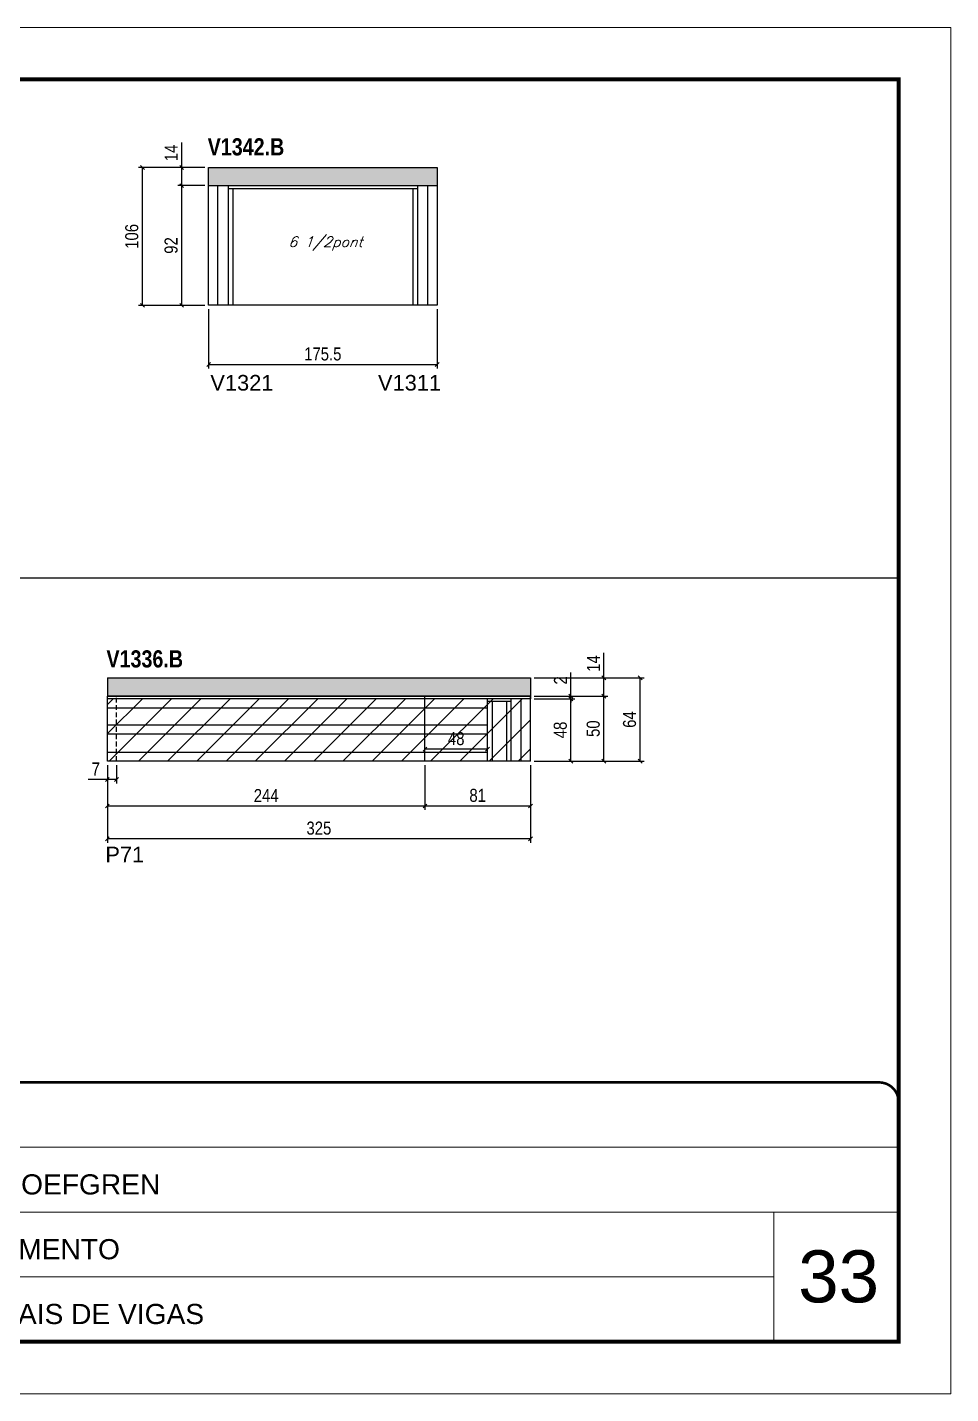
# Model space of a CAD drawing. Extents: x 3309 to 10384, y -2522 to 14608.
# Drawn here: x 4085 to 4794, y 4369 to 5419 of the extents above; entities that cross this region are included whole.
import ezdxf

# ---------------------------------------------------------------- set-up
doc = ezdxf.new("R2010")
doc.units = 0
for name, pattern in [('CONTINUO', [0]), ('DASHED', [0.75, 0.5, -0.25]), ('HIDDEN', [0.375, 0.25, -0.125])]:
    doc.linetypes.add(name, pattern=pattern)
for name, color, linetype in [('5', 5, 'Continuous'), ('COTA', 241, 'Continuous'), ('NOMENCLATURA', 7, 'Continuous'), ('Painéis', 200, 'Continuous'), ('SARR_2.2x7', 40, 'Continuous'), ('SARR_3.5x7', 81, 'Continuous'), ('texto', 7, 'Continuous')]:
    doc.layers.add(name, color=color, linetype=linetype)
for name, color, linetype, lineweight in [('CARIMBO', 255, 'Continuous', 9), ('Folhas', 255, 'Continuous', 9), ('Hachura', 251, 'Continuous', 9), ('SARRAFO DE PRESSAO', 251, 'DASHED', 9)]:
    doc.layers.add(name, color=color, linetype=linetype, lineweight=lineweight)
doc.styles.add('ARIAL', font='arial.ttf')
doc.styles.add('COTA TECNICA', font='techl___.ttf', dxfattribs={"height": 10})
doc.styles.add('Romans', font='romans.shx')
doc.styles.get("Standard").update_dxf_attribs({"font": 'arial.ttf'})
doc.styles.add('TECNICA', font='techb___.ttf', dxfattribs={"height": 10})
doc.dimstyles.new('PAINEL', dxfattribs={"dimtxt": 10, "dimasz": 3, "dimexe": 3, "dimexo": 3, "dimgap": 3, "dimtad": 1, "dimdec": 1, "dimzin": 12, "dimdsep": 46, "dimtxsty": 'COTA TECNICA', "dimblk1": 'OBLIQUE', "dimblk2": 'OBLIQUE', "dimsah": 1, "dimcen": 0.9, "dimclrd": 4, "dimclre": 4, "dimclrt": 240, "dimadec": 1, "dimazin": 3, "dimtfac": 1, "dimtdec": 1, "dimtmove": 0, "dimatfit": 3, "dimfxl": 1, "dimtolj": 1, "dimtzin": 12, "dimarcsym": 0})

# ---------------------------------------------------------------- blocks, each defined once
blk = doc.blocks.new('9999999999')
at = {"color": 30, "linetype": 'CONTINUO'}
for p, q in [((98564.6, 34379.6), (99584, 34379.6)), ((98564.6, 34329.8), (99488, 34329.8)), ((99584, 34329.8), (99488, 34329.8)), ((99488, 34329.8), (99488, 34230.2)), ((98564.6, 34280), (99488, 34280))]:
    blk.add_line(p, q, dxfattribs=at)
at = {"color": 30, "linetype": 'CONTINUO', "const_width": 2}
blk.add_lwpolyline([(99584, 34230.2), (99584, 34414.4, 0.414214), (99569, 34429.4), (98229, 34429.4, 0.414214), (98214, 34414.4), (98214, 34245.2, 0.414214), (98229, 34230.2), (99584, 34230.2)], format="xyb", dxfattribs=at)
at = {"layer": 'Folhas'}
blk.add_lwpolyline([(98139, 34190.2), (99624, 34190.2), (99624, 35240.2), (98139, 35240.2)], close=True, dxfattribs=at)
at = {"layer": 'Folhas', "color": 30, "const_width": 3}
blk.add_lwpolyline([(98214, 34230.2), (99584, 34230.2), (99584, 35200.2), (98214, 35200.2)], close=True, dxfattribs=at)
at = {"color": 7, "linetype": 'Continuous', "ltscale": 5, "style": 'ARIAL'}
for s, p in [('LEAF LOEFGREN', (98837.7, 34343.3)), ('5°PAVIMENTO', (98837.7, 34293.5)), ('LATERAIS DE VIGAS', (98837.7, 34243.7))]:
    blk.add_text(s, height=15.483, dxfattribs=at).set_placement(p)
blk = doc.blocks.new('_Oblique')
at = {"color": 0, "linetype": 'ByBlock', "lineweight": -2}
blk.add_line((-0.5, -0.5), (0.5, 0.5), dxfattribs=at)
blk = doc.blocks.new('*D903')
at = {"layer": 'COTA', "color": 4, "linetype": 'ByBlock', "lineweight": -2, "transparency": 16777216}
for p, q in [((4146.5, 4852.3), (4146.5, 4792.6)), ((4471.5, 4852.3), (4471.5, 4792.6)), ((4471.5, 4795.6), (4146.5, 4795.6))]:
    blk.add_line(p, q, dxfattribs=at)
at = {"layer": 'Defpoints', "color": 0, "linetype": 'ByBlock', "transparency": 16777216}
for p in [(4146.5, 4855.3), (4471.5, 4855.3), (4146.5, 4795.6)]:
    blk.add_point(p, dxfattribs=at)
at = {"layer": 'COTA', "color": 4, "linetype": 'ByBlock', "lineweight": -2, "transparency": 16777216, "xscale": 3, "yscale": 3, "zscale": 3, "rotation": 180}
blk.add_blockref('_Oblique', (4146.5, 4795.6), dxfattribs=at)
at = {"layer": 'COTA', "color": 4, "linetype": 'ByBlock', "lineweight": -2, "transparency": 16777216, "xscale": 3, "yscale": 3, "zscale": 3}
blk.add_blockref('_Oblique', (4471.5, 4795.6), dxfattribs=at)
at = {"layer": 'COTA', "color": 240, "linetype": 'ByBlock', "transparency": 16777216, "insert": (4309, 4803.8), "char_height": 10, "attachment_point": 5, "style": 'COTA TECNICA'}
blk.add_mtext('\\A1;325', dxfattribs=at)
blk = doc.blocks.new('*D904')
at = {"layer": 'COTA', "color": 4, "lineweight": -2, "transparency": 16777216}
for p, q in [((4146.5, 4852.3), (4146.5, 4817.9)), ((4390.5, 4852.3), (4390.5, 4817.9)), ((4146.5, 4820.9), (4390.5, 4820.9))]:
    blk.add_line(p, q, dxfattribs=at)
at = {"layer": 'Defpoints', "color": 0, "transparency": 16777216}
for p in [(4146.5, 4855.3), (4390.5, 4855.3), (4390.5, 4820.9)]:
    blk.add_point(p, dxfattribs=at)
at = {"layer": 'COTA', "color": 4, "lineweight": -2, "transparency": 16777216, "xscale": 3, "yscale": 3, "zscale": 3, "rotation": 180}
blk.add_blockref('_Oblique', (4146.5, 4820.9), dxfattribs=at)
at = {"layer": 'COTA', "color": 4, "lineweight": -2, "transparency": 16777216, "xscale": 3, "yscale": 3, "zscale": 3}
blk.add_blockref('_Oblique', (4390.5, 4820.9), dxfattribs=at)
at = {"layer": 'COTA', "color": 240, "transparency": 16777216, "insert": (4268.5, 4828.9), "char_height": 10, "attachment_point": 5, "style": 'COTA TECNICA'}
blk.add_mtext('\\A1;244', dxfattribs=at)
blk = doc.blocks.new('*D905')
at = {"layer": 'COTA', "color": 4, "lineweight": -2, "transparency": 16777216}
for p, q in [((4390.5, 4852.3), (4390.5, 4817.9)), ((4471.5, 4852.3), (4471.5, 4817.9)), ((4390.5, 4820.9), (4471.5, 4820.9))]:
    blk.add_line(p, q, dxfattribs=at)
at = {"layer": 'Defpoints', "color": 0, "transparency": 16777216}
for p in [(4390.5, 4855.3), (4471.5, 4855.3), (4471.5, 4820.9)]:
    blk.add_point(p, dxfattribs=at)
at = {"layer": 'COTA', "color": 4, "lineweight": -2, "transparency": 16777216, "xscale": 3, "yscale": 3, "zscale": 3, "rotation": 180}
blk.add_blockref('_Oblique', (4390.5, 4820.9), dxfattribs=at)
at = {"layer": 'COTA', "color": 4, "lineweight": -2, "transparency": 16777216, "xscale": 3, "yscale": 3, "zscale": 3}
blk.add_blockref('_Oblique', (4471.5, 4820.9), dxfattribs=at)
at = {"layer": 'COTA', "color": 240, "transparency": 16777216, "insert": (4431, 4829), "char_height": 10, "attachment_point": 5, "style": 'COTA TECNICA'}
blk.add_mtext('\\A1;81', dxfattribs=at)
blk = doc.blocks.new('*D906')
at = {"layer": 'COTA', "color": 4, "lineweight": -2, "transparency": 16777216}
for p, q in [((4146.5, 4852.3), (4146.5, 4838.2)), ((4153.5, 4852.3), (4153.5, 4838.2)), ((4146.5, 4841.2), (4131.8, 4841.2)), ((4153.5, 4841.2), (4146.5, 4841.2))]:
    blk.add_line(p, q, dxfattribs=at)
at = {"layer": 'Defpoints', "color": 0, "transparency": 16777216}
for p in [(4146.5, 4855.3), (4153.5, 4855.3), (4146.5, 4841.2)]:
    blk.add_point(p, dxfattribs=at)
at = {"layer": 'COTA', "color": 4, "lineweight": -2, "transparency": 16777216, "xscale": 3, "yscale": 3, "zscale": 3, "rotation": 180}
blk.add_blockref('_Oblique', (4146.5, 4841.2), dxfattribs=at)
at = {"layer": 'COTA', "color": 4, "lineweight": -2, "transparency": 16777216, "xscale": 3, "yscale": 3, "zscale": 3}
blk.add_blockref('_Oblique', (4153.5, 4841.2), dxfattribs=at)
at = {"layer": 'COTA', "color": 240, "transparency": 16777216, "insert": (4137.6, 4849.3), "char_height": 10, "attachment_point": 5, "style": 'COTA TECNICA'}
blk.add_mtext('\\A1;7', dxfattribs=at)
blk = doc.blocks.new('*D907')
at = {"layer": 'COTA', "color": 4, "lineweight": -2, "transparency": 16777216}
for p, q in [((4390.5, 4865.3), (4390.5, 4867.5)), ((4438.5, 4864.5), (4390.5, 4864.5)), ((4438.5, 4865.3), (4438.5, 4867.5))]:
    blk.add_line(p, q, dxfattribs=at)
at = {"layer": 'Defpoints', "color": 0, "transparency": 16777216}
for p in [(4390.5, 4864.5), (4390.5, 4862.3), (4438.5, 4862.3)]:
    blk.add_point(p, dxfattribs=at)
at = {"layer": 'COTA', "color": 4, "lineweight": -2, "transparency": 16777216, "xscale": 3, "yscale": 3, "zscale": 3, "rotation": 180}
blk.add_blockref('_Oblique', (4390.5, 4864.5), dxfattribs=at)
at = {"layer": 'COTA', "color": 4, "lineweight": -2, "transparency": 16777216, "xscale": 3, "yscale": 3, "zscale": 3}
blk.add_blockref('_Oblique', (4438.5, 4864.5), dxfattribs=at)
at = {"layer": 'COTA', "color": 240, "transparency": 16777216, "insert": (4414.5, 4872.6), "char_height": 10, "attachment_point": 5, "style": 'COTA TECNICA'}
blk.add_mtext('\\A1;48', dxfattribs=at)
blk = doc.blocks.new('*D909')
at = {"layer": 'COTA', "color": 4, "lineweight": -2, "transparency": 16777216}
for p, q in [((4474.5, 4905.3), (4531, 4905.3)), ((4528, 4855.3), (4528, 4905.3)), ((4474.5, 4855.3), (4531, 4855.3))]:
    blk.add_line(p, q, dxfattribs=at)
at = {"layer": 'Defpoints', "color": 0, "transparency": 16777216}
for p in [(4471.5, 4905.3), (4528, 4905.3), (4471.5, 4855.3)]:
    blk.add_point(p, dxfattribs=at)
at = {"layer": 'COTA', "color": 4, "lineweight": -2, "transparency": 16777216, "xscale": 3, "yscale": 3, "zscale": 3}
for p, rotation in [((4528, 4905.3), 90), ((4528, 4855.3), 270)]:
    blk.add_blockref('_Oblique', p, dxfattribs=dict(at, rotation=rotation))
at = {"layer": 'COTA', "color": 240, "transparency": 16777216, "insert": (4519.8, 4880.3), "char_height": 10, "attachment_point": 5, "rotation": 90, "style": 'COTA TECNICA'}
blk.add_mtext('\\A1;50', dxfattribs=at)
blk = doc.blocks.new('*D910')
at = {"layer": 'COTA', "color": 4, "lineweight": -2, "transparency": 16777216}
for p, q in [((4528, 4919.3), (4528, 4938.5)), ((4474.5, 4919.3), (4531, 4919.3)), ((4528, 4905.3), (4528, 4919.3)), ((4474.5, 4905.3), (4531, 4905.3))]:
    blk.add_line(p, q, dxfattribs=at)
at = {"layer": 'Defpoints', "color": 0, "transparency": 16777216}
for p in [(4471.5, 4919.3), (4528, 4919.3), (4471.5, 4905.3)]:
    blk.add_point(p, dxfattribs=at)
at = {"layer": 'COTA', "color": 4, "lineweight": -2, "transparency": 16777216, "xscale": 3, "yscale": 3, "zscale": 3}
for p, rotation in [((4528, 4919.3), 90), ((4528, 4905.3), 270)]:
    blk.add_blockref('_Oblique', p, dxfattribs=dict(at, rotation=rotation))
at = {"layer": 'COTA', "color": 240, "transparency": 16777216, "insert": (4519.9, 4930.4), "char_height": 10, "attachment_point": 5, "rotation": 90, "style": 'COTA TECNICA'}
blk.add_mtext('\\A1;14', dxfattribs=at)
blk = doc.blocks.new('*D911')
at = {"layer": 'COTA', "color": 4, "lineweight": -2, "transparency": 16777216}
for p, q in [((4474.5, 4919.3), (4558.8, 4919.3)), ((4555.8, 4855.3), (4555.8, 4919.3)), ((4474.5, 4855.3), (4558.8, 4855.3))]:
    blk.add_line(p, q, dxfattribs=at)
at = {"layer": 'Defpoints', "color": 0, "transparency": 16777216}
for p in [(4471.5, 4919.3), (4555.8, 4919.3), (4471.5, 4855.3)]:
    blk.add_point(p, dxfattribs=at)
at = {"layer": 'COTA', "color": 4, "lineweight": -2, "transparency": 16777216, "xscale": 3, "yscale": 3, "zscale": 3}
for p, rotation in [((4555.8, 4919.3), 90), ((4555.8, 4855.3), 270)]:
    blk.add_blockref('_Oblique', p, dxfattribs=dict(at, rotation=rotation))
at = {"layer": 'COTA', "color": 240, "transparency": 16777216, "insert": (4547.7, 4887.3), "char_height": 10, "attachment_point": 5, "rotation": 90, "style": 'COTA TECNICA'}
blk.add_mtext('\\A1;64', dxfattribs=at)
blk = doc.blocks.new('*D912')
at = {"layer": 'COTA', "color": 4, "lineweight": -2, "transparency": 16777216}
for p, q in [((4474.5, 4903.3), (4505.6, 4903.3)), ((4502.6, 4855.3), (4502.6, 4903.3)), ((4474.5, 4855.3), (4505.6, 4855.3))]:
    blk.add_line(p, q, dxfattribs=at)
at = {"layer": 'Defpoints', "color": 0, "transparency": 16777216}
for p in [(4471.5, 4903.3), (4502.6, 4903.3), (4471.5, 4855.3)]:
    blk.add_point(p, dxfattribs=at)
at = {"layer": 'COTA', "color": 4, "lineweight": -2, "transparency": 16777216, "xscale": 3, "yscale": 3, "zscale": 3}
for p, rotation in [((4502.6, 4903.3), 90), ((4502.6, 4855.3), 270)]:
    blk.add_blockref('_Oblique', p, dxfattribs=dict(at, rotation=rotation))
at = {"layer": 'COTA', "color": 240, "transparency": 16777216, "insert": (4494.5, 4879.3), "char_height": 10, "attachment_point": 5, "rotation": 90, "style": 'COTA TECNICA'}
blk.add_mtext('\\A1;48', dxfattribs=at)
blk = doc.blocks.new('*D913')
at = {"layer": 'COTA', "color": 4, "lineweight": -2, "transparency": 16777216}
for p, q in [((4502.6, 4905.3), (4502.6, 4923.5)), ((4474.5, 4905.3), (4505.6, 4905.3)), ((4502.6, 4903.3), (4502.6, 4905.3)), ((4474.5, 4903.3), (4505.6, 4903.3)), ((4502.6, 4903.3), (4502.6, 4900.3))]:
    blk.add_line(p, q, dxfattribs=at)
at = {"layer": 'Defpoints', "color": 0, "transparency": 16777216}
for p in [(4471.5, 4905.3), (4502.6, 4905.3), (4471.5, 4903.3)]:
    blk.add_point(p, dxfattribs=at)
at = {"layer": 'COTA', "color": 4, "lineweight": -2, "transparency": 16777216, "xscale": 3, "yscale": 3, "zscale": 3}
for p, rotation in [((4502.6, 4905.3), 270), ((4502.6, 4903.3), 90)]:
    blk.add_blockref('_Oblique', p, dxfattribs=dict(at, rotation=rotation))
at = {"layer": 'COTA', "color": 240, "transparency": 16777216, "insert": (4494.6, 4917.4), "char_height": 10, "attachment_point": 5, "rotation": 90, "style": 'COTA TECNICA'}
blk.add_mtext('\\A1;2', dxfattribs=at)
blk = doc.blocks.new('*D1028')
at = {"layer": 'COTA', "color": 4, "lineweight": -2, "transparency": 16777216}
for p, q in [((4221.3, 5297.6), (4200.6, 5297.6)), ((4203.6, 5205.6), (4203.6, 5297.6)), ((4221.3, 5205.6), (4200.6, 5205.6))]:
    blk.add_line(p, q, dxfattribs=at)
at = {"layer": 'Defpoints', "color": 0, "transparency": 16777216}
for p in [(4203.6, 5297.6), (4224.3, 5297.6), (4224.3, 5205.6)]:
    blk.add_point(p, dxfattribs=at)
at = {"layer": 'COTA', "color": 4, "lineweight": -2, "transparency": 16777216, "xscale": 3, "yscale": 3, "zscale": 3}
for p, rotation in [((4203.6, 5297.6), 90), ((4203.6, 5205.6), 270)]:
    blk.add_blockref('_Oblique', p, dxfattribs=dict(at, rotation=rotation))
at = {"layer": 'COTA', "color": 240, "transparency": 16777216, "insert": (4195.5, 5251.6), "char_height": 10, "attachment_point": 5, "rotation": 90, "style": 'COTA TECNICA'}
blk.add_mtext('\\A1;92', dxfattribs=at)
blk = doc.blocks.new('*D1029')
at = {"layer": 'COTA', "color": 4, "lineweight": -2, "transparency": 16777216}
for p, q in [((4224.3, 5202.6), (4224.3, 5157.1)), ((4399.8, 5202.6), (4399.8, 5157.1)), ((4224.3, 5160.1), (4399.8, 5160.1))]:
    blk.add_line(p, q, dxfattribs=at)
at = {"layer": 'Defpoints', "color": 0, "transparency": 16777216}
for p in [(4224.3, 5205.6), (4399.8, 5205.6), (4399.8, 5160.1)]:
    blk.add_point(p, dxfattribs=at)
at = {"layer": 'COTA', "color": 4, "lineweight": -2, "transparency": 16777216, "xscale": 3, "yscale": 3, "zscale": 3, "rotation": 180}
blk.add_blockref('_Oblique', (4224.3, 5160.1), dxfattribs=at)
at = {"layer": 'COTA', "color": 4, "lineweight": -2, "transparency": 16777216, "xscale": 3, "yscale": 3, "zscale": 3}
blk.add_blockref('_Oblique', (4399.8, 5160.1), dxfattribs=at)
at = {"layer": 'COTA', "color": 240, "transparency": 16777216, "insert": (4312, 5168.2), "char_height": 10, "attachment_point": 5, "style": 'COTA TECNICA'}
blk.add_mtext('\\A1;175.5', dxfattribs=at)
blk = doc.blocks.new('*D1030')
at = {"layer": 'COTA', "color": 4, "lineweight": -2, "transparency": 16777216}
for p, q in [((4203.6, 5311.6), (4203.6, 5330.8)), ((4221.3, 5311.6), (4200.6, 5311.6)), ((4203.6, 5297.6), (4203.6, 5311.6)), ((4221.3, 5297.6), (4200.6, 5297.6))]:
    blk.add_line(p, q, dxfattribs=at)
at = {"layer": 'Defpoints', "color": 0, "transparency": 16777216}
for p in [(4203.6, 5311.6), (4224.3, 5311.6), (4224.3, 5297.6)]:
    blk.add_point(p, dxfattribs=at)
at = {"layer": 'COTA', "color": 4, "lineweight": -2, "transparency": 16777216, "xscale": 3, "yscale": 3, "zscale": 3}
for p, rotation in [((4203.6, 5311.6), 90), ((4203.6, 5297.6), 270)]:
    blk.add_blockref('_Oblique', p, dxfattribs=dict(at, rotation=rotation))
at = {"layer": 'COTA', "color": 240, "transparency": 16777216, "insert": (4195.5, 5322.7), "char_height": 10, "attachment_point": 5, "rotation": 90, "style": 'COTA TECNICA'}
blk.add_mtext('\\A1;14', dxfattribs=at)
blk = doc.blocks.new('*D1031')
at = {"layer": 'COTA', "color": 4, "lineweight": -2, "transparency": 16777216}
for p, q in [((4221.3, 5311.6), (4170.4, 5311.6)), ((4173.4, 5205.6), (4173.4, 5311.6)), ((4221.3, 5205.6), (4170.4, 5205.6))]:
    blk.add_line(p, q, dxfattribs=at)
at = {"layer": 'Defpoints', "color": 0, "transparency": 16777216}
for p in [(4173.4, 5311.6), (4224.3, 5311.6), (4224.3, 5205.6)]:
    blk.add_point(p, dxfattribs=at)
at = {"layer": 'COTA', "color": 4, "lineweight": -2, "transparency": 16777216, "xscale": 3, "yscale": 3, "zscale": 3}
for p, rotation in [((4173.4, 5311.6), 90), ((4173.4, 5205.6), 270)]:
    blk.add_blockref('_Oblique', p, dxfattribs=dict(at, rotation=rotation))
at = {"layer": 'COTA', "color": 240, "transparency": 16777216, "insert": (4165.3, 5258.6), "char_height": 10, "attachment_point": 5, "rotation": 90, "style": 'COTA TECNICA'}
blk.add_mtext('\\A1;106', dxfattribs=at)

msp = doc.modelspace()

# ---------------------------------------------------------------- hatches: boundary and pattern name
at = {"layer": 'COTA'}
h = msp.add_hatch(dxfattribs=at)
h.set_pattern_fill('AR-CONC', color=256, scale=0.03)
h.set_pattern_definition([(50, (-4666.4896, -3445.7253), (5.46554, -0.4781726), [0.5715, -6.2865]), (355, (-4666.4896, -3445.7253), (-1.0573026, 5.7317054), [0.4572, -5.0292175]), (100.451445, (-4666.034, -3445.765), (4.4082374, 5.2535326), [0.4857003, -5.3427073]), (46.1842, (-4666.4896, -3444.201), (8.1323712, -1.26127), [0.85725, -9.42975]), (96.63556, (-4665.812, -3444.3064), (7.122124, 7.4227837), [0.7285507, -8.014068]), (351.18415, (-4666.49, -3444.201), (7.122124, 7.422784), [0.685799, -7.543792]), (21, (-4665.7276, -3444.5823), (4.5484317, -3.067956), [0.5715, -6.2865]), (326, (-4665.7276, -3444.5823), (1.8540609, 5.525639), [0.4572, -5.0292]), (71.451445, (-4665.3486, -3444.838), (6.4024926, 2.457683), [0.4857003, -5.3426981]), (37.5, (-4666.4896, -3445.7253), (0.0926581, 2.53665117), [0, -4.96824, 0, -5.1054, 0, -5.04825]), (7.5, (-4666.4896, -3445.7253), (2.0045899, 3.00541724), [0, -2.91084, 0, -4.85394, 0, -1.92405]), (327.5, (-4668.1889, -3445.7253), (4.06771786, -0.17186232), [0, -1.905, 0, -5.9436, 0, -7.8867]), (317.5, (-4668.951, -3445.7253), (4.4438754, 0.7627947), [0, -2.4765, 0, -3.94716, 0, -5.6007])])
h.paths.add_polyline_path([(4224.28, 5311.64), (4224.28, 5297.64), (4399.78, 5297.64), (4399.78, 5311.64)])
h = msp.add_hatch(dxfattribs=at)
h.set_pattern_fill('AR-CONC', color=256, scale=0.03)
h.set_pattern_definition([(50, (-3101.4547, -1541.5007), (5.46554, -0.4781726), [0.5715, -6.2865]), (355, (-3101.4547, -1541.5007), (-1.0573026, 5.7317054), [0.4572, -5.0292175]), (100.451445, (-3100.999, -1541.5405), (4.4082374, 5.2535326), [0.4857003, -5.3427073]), (46.1842, (-3101.4547, -1539.977), (8.132371, -1.26127), [0.85725, -9.42975]), (96.63556, (-3100.777, -1540.082), (7.122124, 7.422784), [0.728551, -8.014068]), (351.18415, (-3101.455, -1539.977), (7.122124, 7.422784), [0.685799, -7.543792]), (21, (-3100.6927, -1540.3577), (4.5484317, -3.067956), [0.5715, -6.2865]), (326, (-3100.6927, -1540.3577), (1.854061, 5.525639), [0.4572, -5.0292]), (71.451445, (-3100.3136, -1540.6134), (6.4024926, 2.457683), [0.4857003, -5.342698]), (37.5, (-3101.4547, -1541.5007), (0.0926581, 2.53665117), [0, -4.96824, 0, -5.1054, 0, -5.04825]), (7.5, (-3101.4547, -1541.5007), (2.0045899, 3.00541724), [0, -2.91084, 0, -4.85394, 0, -1.92405]), (327.5, (-3103.154, -1541.5007), (4.06771786, -0.1718623), [0, -1.905, 0, -5.9436, 0, -7.8867]), (317.5, (-3103.916, -1541.5007), (4.4438754, 0.7627947), [0, -2.4765, 0, -3.94716, 0, -5.6007])])
h.paths.add_polyline_path([(4146.51, 4919.35), (4146.51, 4905.35), (4471.51, 4905.35), (4471.51, 4919.35)])
at = {"layer": 'Hachura', "linetype": 'ByBlock'}
h = msp.add_hatch(dxfattribs=at)
h.set_pattern_fill('ANSI31', color=256, scale=5)
h.set_pattern_definition([(45, (82.045, -1118.755), (-11.22532, 11.22532), [])])
h.paths.add_polyline_path([(4390.51, 4903.35), (4146.51, 4903.35), (4146.51, 4855.35), (4390.51, 4855.35)])
h.paths.add_polyline_path([(4471.51, 4903.35), (4390.51, 4903.35), (4390.51, 4855.35), (4471.51, 4855.35)])

# ---------------------------------------------------------------- linework, layer by layer
at = {"layer": 'COTA'}
for p, q in [((4224.28, 5297.64), (4224.28, 5311.64)), ((4224.28, 5311.64), (4399.78, 5311.64)), ((4399.78, 5311.64), (4399.78, 5297.64)), ((3384.37, 4996.33), (4754.37, 4996.33)), ((4146.51, 4919.35, 0), (4146.51, 4905.35, 0)), ((4146.51, 4919.35, 0), (4471.51, 4919.35, 0)), ((4471.51, 4919.35, 0), (4471.51, 4905.35, 0))]:
    msp.add_line(p, q, dxfattribs=at)
at = {"layer": 'Painéis', "linetype": 'ByBlock'}
for p, q in [((4224.28, 5205.64), (4224.28, 5297.64)), ((4224.28, 5297.64), (4399.78, 5297.64)), ((4399.78, 5297.64), (4399.78, 5205.64)), ((4399.78, 5205.64), (4224.28, 5205.64)), ((4471.51, 4905.35, 0), (4146.51, 4905.35, 0)), ((4146.51, 4855.35, 0), (4146.51, 4905.35, 0)), ((4390.51, 4855.35, 0), (4390.51, 4905.35, 0)), ((4471.51, 4855.35, 0), (4471.51, 4905.35, 0)), ((4471.51, 4855.35, 0), (4146.51, 4855.35, 0))]:
    msp.add_line(p, q, dxfattribs=at)
at = {"layer": 'Painéis', "linetype": 'ByBlock', "elevation": 0}
msp.add_lwpolyline([(4471.51, 4903.35), (4146.51, 4903.35), (4146.51, 4905.35), (4471.51, 4905.35)], close=True, dxfattribs=at)
at = {"layer": 'SARR_2.2x7', "linetype": 'Continuous'}
for p, q in [((4231.28, 5205.64), (4231.28, 5297.64)), ((4239.28, 5295.44), (4384.78, 5295.44)), ((4392.78, 5205.64), (4392.78, 5297.64)), ((4146.51, 4896.35, 0), (4390.51, 4896.35, 0)), ((4390.51, 4896.35, 0), (4438.51, 4896.35, 0)), ((4456.51, 4901.15, 0), (4438.51, 4901.15, 0)), ((4464.51, 4855.35, 0), (4464.51, 4903.35, 0)), ((4146.51, 4883.22, 0), (4390.51, 4883.22, 0)), ((4390.51, 4883.22, 0), (4438.51, 4883.22, 0)), ((4146.51, 4876.22, 0), (4390.51, 4876.22, 0)), ((4390.51, 4876.22, 0), (4438.51, 4876.22, 0)), ((4146.51, 4862.35, 0), (4390.51, 4862.35, 0)), ((4390.51, 4862.35, 0), (4438.51, 4862.35, 0))]:
    msp.add_line(p, q, dxfattribs=at)
at = {"layer": 'SARR_2.2x7', "linetype": 'HIDDEN', "ltscale": 15}
msp.add_line((4153.51, 4855.35, 0), (4153.51, 4905.35, 0), dxfattribs=at)
at = {"layer": 'SARR_3.5x7'}
for p, q in [((4239.28, 5297.64), (4239.28, 5205.64)), ((4242.78, 5295.44), (4242.78, 5205.64)), ((4381.28, 5295.44), (4381.28, 5205.64)), ((4384.78, 5297.64), (4384.78, 5205.64)), ((4438.51, 4855.35, 0), (4438.51, 4903.35, 0)), ((4442.01, 4901.15, 0), (4442.01, 4855.35, 0)), ((4453.01, 4901.15, 0), (4453.01, 4855.35, 0)), ((4456.51, 4903.35, 0), (4456.51, 4855.35, 0))]:
    msp.add_line(p, q, dxfattribs=at)

# ---------------------------------------------------------------- block references
at = {"layer": 'SARRAFO DE PRESSAO', "color": 6, "linetype": 'ByBlock'}
msp.add_blockref('9999999999', (-94829.61, -29820.95), dxfattribs=at)

# ---------------------------------------------------------------- texts
at = {"layer": '5', "linetype": 'Continuous'}
for s, p in [('V1321', (4225.61, 5140.13)), ('V1311', (4354.4, 5140.13)), ('P71', (4144.96, 4777.59, 0))]:
    msp.add_text(s, height=12, rotation=359.99996, dxfattribs=at).set_placement(p)
at = {"layer": 'CARIMBO', "style": 'ARIAL'}
msp.add_text('33', height=40, dxfattribs=at).set_placement((4677.23, 4439.4))
at = {"layer": 'NOMENCLATURA', "style": 'TECNICA'}
for s, p in [('V1342.B', (4223.56, 5320.83)), ('V1336.B', (4145.79, 4927.33, 0))]:
    msp.add_text(s, height=13.2, dxfattribs=at).set_placement(p)
at = {"layer": 'texto', "color": 2, "insert": (4314.03, 5253.14), "char_height": 8, "attachment_point": 5, "style": 'Romans'}
msp.add_mtext('{\\Q19;\\C256;6 1/2pont}', dxfattribs=at)

# ---------------------------------------------------------------- dimensions: what is measured, and where the dimension line sits
at = {"layer": 'COTA'}
for base, p1, p2, picture, middle in [((4203.59, 5311.64), (4224.28, 5297.64), (4224.28, 5311.64), '*D1030', (4195.52, 5322.7)), ((4173.36, 5311.64), (4224.28, 5205.64), (4224.28, 5311.64), '*D1031', (4165.26, 5258.64)), ((4203.59, 5297.64), (4224.28, 5205.64), (4224.28, 5297.64), '*D1028', (4195.51, 5251.64)), ((4527.95, 4919.35, 0), (4471.51, 4905.35, 0), (4471.51, 4919.35, 0), '*D910', (4519.88, 4930.41, 0)), ((4502.58, 4905.35, 0), (4471.51, 4903.35, 0), (4471.51, 4905.35, 0), '*D913', (4494.58, 4917.4, 0)), ((4555.79, 4919.35, 0), (4471.51, 4855.35, 0), (4471.51, 4919.35, 0), '*D911', (4547.69, 4887.35, 0)), ((4527.95, 4905.35, 0), (4471.51, 4855.35, 0), (4471.51, 4905.35, 0), '*D909', (4519.84, 4880.35, 0)), ((4502.58, 4903.35, 0), (4471.51, 4855.35, 0), (4471.51, 4903.35, 0), '*D912', (4494.49, 4879.35, 0))]:
    dim = msp.add_linear_dim(base=base, p1=p1, p2=p2, angle=90, dimstyle='PAINEL', dxfattribs=at)
    dim.commit()
    dim.dimension.update_dxf_attribs({"geometry": picture, "text_midpoint": middle})
for base, p1, p2, picture, middle in [((4399.78, 5160.14), (4224.28, 5205.64), (4399.78, 5205.64), '*D1029', (4312.03, 5168.25)), ((4390.51, 4864.47, 0), (4438.51, 4862.35, 0), (4390.51, 4862.35, 0), '*D907', (4414.51, 4872.57, 0)), ((4146.51, 4841.2, 0), (4153.51, 4855.35, 0), (4146.51, 4855.35, 0), '*D906', (4137.64, 4849.27, 0)), ((4390.51, 4820.86, 0), (4146.51, 4855.35, 0), (4390.51, 4855.35, 0), '*D904', (4268.51, 4828.93, 0))]:
    dim = msp.add_linear_dim(base=base, p1=p1, p2=p2, dimstyle='PAINEL', dxfattribs=at)
    dim.commit()
    dim.dimension.update_dxf_attribs({"geometry": picture, "text_midpoint": middle})
at = {"layer": 'COTA', "linetype": 'ByBlock'}
dim = msp.add_linear_dim(base=(4146.51, 4795.61, 0), p1=(4471.51, 4855.35, 0), p2=(4146.51, 4855.35, 0), angle=180, dimstyle='PAINEL', dxfattribs=at)
dim.commit()
dim.dimension.update_dxf_attribs({"geometry": '*D903', "text_midpoint": (4309.01, 4803.82, 0)})
at = {"layer": 'COTA'}
dim = msp.add_linear_dim(base=(4471.51, 4820.86, 0), p1=(4390.51, 4855.35, 0), p2=(4471.51, 4855.35, 0), dimstyle='PAINEL', override={"dimtmove": 1}, dxfattribs=at)
dim.commit()
dim.dimension.update_dxf_attribs({"geometry": '*D905', "text_midpoint": (4431.01, 4828.95, 0)})

doc.saveas('drawing.dxf')
